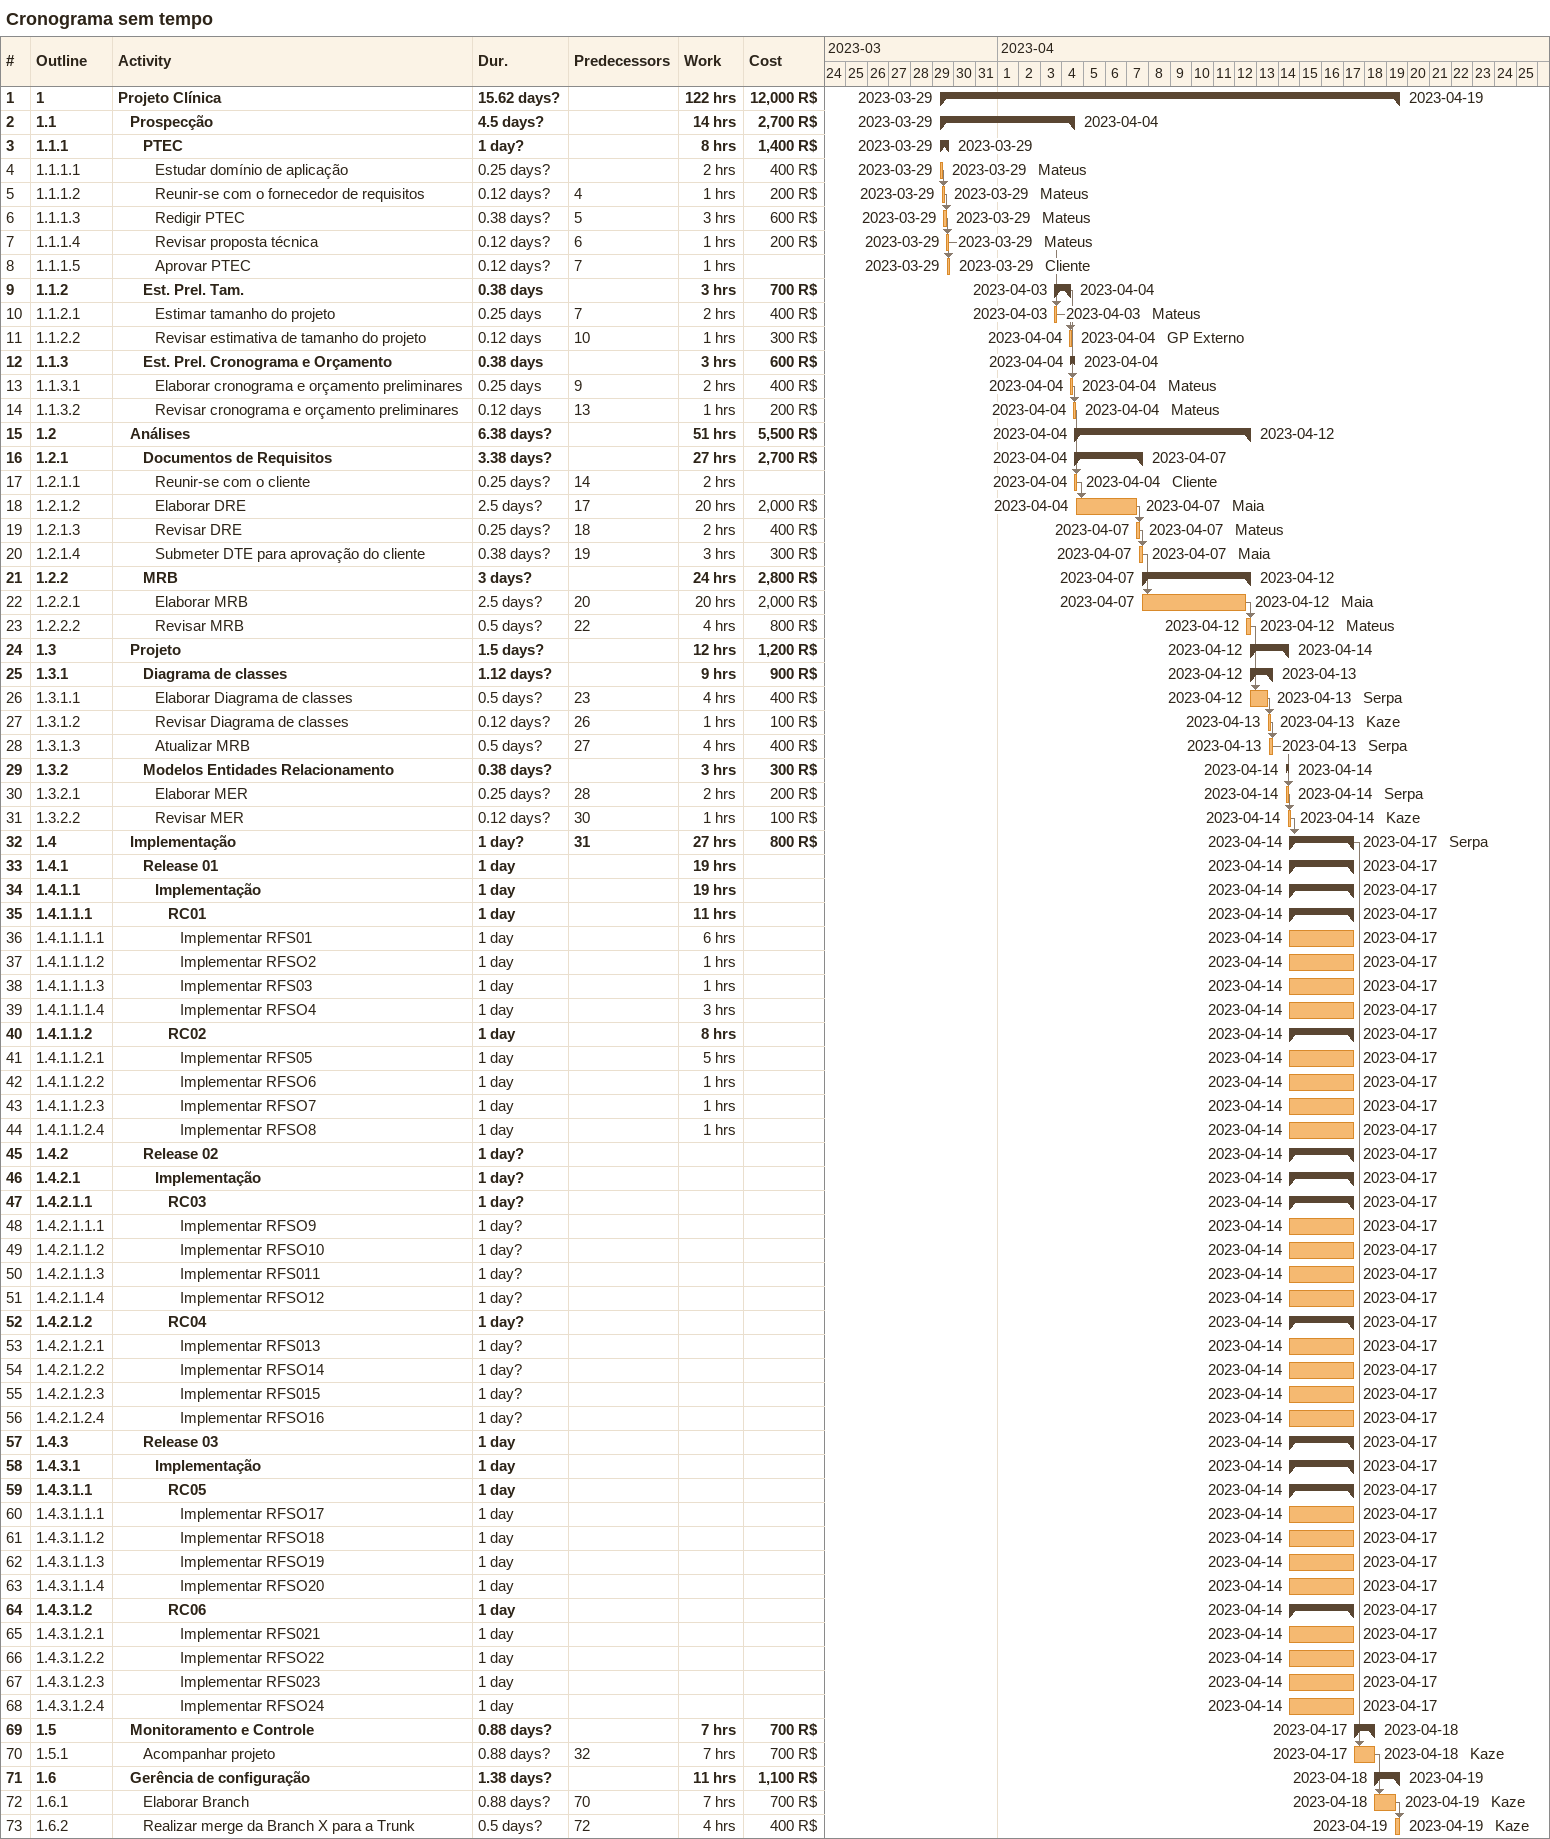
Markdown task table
Cronograma sem tempo

| ID | WBS | Task | Duration | Start | Finish | Predecessors | Resources | Work (h) | Cost (R$) |
|---|---|---|---|---|---|---|---|---|---|
| 1 | 1 | **Projeto Clínica** | 15.62d? | 2023-03-29 | 2023-04-19 |  |  | 122 | 12000 |
| 2 | 1.1 | **Prospecção** | 4.5d? | 2023-03-29 | 2023-04-04 |  |  | 14 | 2700 |
| 3 | 1.1.1 | **PTEC** | 1d? | 2023-03-29 | 2023-03-29 |  |  | 8 | 1400 |
| 4 | 1.1.1.1 | Estudar domínio de aplicação | 0.25d? | 2023-03-29 | 2023-03-29 |  | Mateus | 2 | 400 |
| 5 | 1.1.1.2 | Reunir-se com o fornecedor de requisitos | 0.12d? | 2023-03-29 | 2023-03-29 | 4 | Mateus | 1 | 200 |
| 6 | 1.1.1.3 | Redigir PTEC | 0.38d? | 2023-03-29 | 2023-03-29 | 5 | Mateus | 3 | 600 |
| 7 | 1.1.1.4 | Revisar proposta técnica | 0.12d? | 2023-03-29 | 2023-03-29 | 6 | Mateus | 1 | 200 |
| 8 | 1.1.1.5 | Aprovar PTEC | 0.12d? | 2023-03-29 | 2023-03-29 | 7 | Cliente | 1 |  |
| 9 | 1.1.2 | **Est. Prel. Tam.** | 0.38d | 2023-04-03 | 2023-04-04 |  |  | 3 | 700 |
| 10 | 1.1.2.1 | Estimar tamanho do projeto | 0.25d | 2023-04-03 | 2023-04-03 | 7 | Mateus | 2 | 400 |
| 11 | 1.1.2.2 | Revisar estimativa de tamanho do projeto | 0.12d | 2023-04-04 | 2023-04-04 | 10 | GP Externo | 1 | 300 |
| 12 | 1.1.3 | **Est. Prel. Cronograma e Orçamento** | 0.38d | 2023-04-04 | 2023-04-04 |  |  | 3 | 600 |
| 13 | 1.1.3.1 | Elaborar cronograma e orçamento preliminares | 0.25d | 2023-04-04 | 2023-04-04 | 9 | Mateus | 2 | 400 |
| 14 | 1.1.3.2 | Revisar cronograma e orçamento preliminares | 0.12d | 2023-04-04 | 2023-04-04 | 13 | Mateus | 1 | 200 |
| 15 | 1.2 | **Análises** | 6.38d? | 2023-04-04 | 2023-04-12 |  |  | 51 | 5500 |
| 16 | 1.2.1 | **Documentos de Requisitos** | 3.38d? | 2023-04-04 | 2023-04-07 |  |  | 27 | 2700 |
| 17 | 1.2.1.1 | Reunir-se com o cliente | 0.25d? | 2023-04-04 | 2023-04-04 | 14 | Cliente | 2 |  |
| 18 | 1.2.1.2 | Elaborar DRE | 2.5d? | 2023-04-04 | 2023-04-07 | 17 | Maia | 20 | 2000 |
| 19 | 1.2.1.3 | Revisar DRE | 0.25d? | 2023-04-07 | 2023-04-07 | 18 | Mateus | 2 | 400 |
| 20 | 1.2.1.4 | Submeter DTE para aprovação do cliente | 0.38d? | 2023-04-07 | 2023-04-07 | 19 | Maia | 3 | 300 |
| 21 | 1.2.2 | **MRB** | 3d? | 2023-04-07 | 2023-04-12 |  |  | 24 | 2800 |
| 22 | 1.2.2.1 | Elaborar MRB | 2.5d? | 2023-04-07 | 2023-04-12 | 20 | Maia | 20 | 2000 |
| 23 | 1.2.2.2 | Revisar MRB | 0.5d? | 2023-04-12 | 2023-04-12 | 22 | Mateus | 4 | 800 |
| 24 | 1.3 | **Projeto** | 1.5d? | 2023-04-12 | 2023-04-14 |  |  | 12 | 1200 |
| 25 | 1.3.1 | **Diagrama de classes** | 1.12d? | 2023-04-12 | 2023-04-13 |  |  | 9 | 900 |
| 26 | 1.3.1.1 | Elaborar Diagrama de classes | 0.5d? | 2023-04-12 | 2023-04-13 | 23 | Serpa | 4 | 400 |
| 27 | 1.3.1.2 | Revisar Diagrama de classes | 0.12d? | 2023-04-13 | 2023-04-13 | 26 | Kaze | 1 | 100 |
| 28 | 1.3.1.3 | Atualizar MRB | 0.5d? | 2023-04-13 | 2023-04-13 | 27 | Serpa | 4 | 400 |
| 29 | 1.3.2 | **Modelos Entidades Relacionamento** | 0.38d? | 2023-04-14 | 2023-04-14 |  |  | 3 | 300 |
| 30 | 1.3.2.1 | Elaborar MER | 0.25d? | 2023-04-14 | 2023-04-14 | 28 | Serpa | 2 | 200 |
| 31 | 1.3.2.2 | Revisar MER | 0.12d? | 2023-04-14 | 2023-04-14 | 30 | Kaze | 1 | 100 |
| 32 | 1.4 | **Implementação** | 1d? | 2023-04-14 | 2023-04-17 | 31 | Serpa | 27 | 800 |
| 33 | 1.4.1 | **Release 01** | 1d | 2023-04-14 | 2023-04-17 |  |  | 19 |  |
| 34 | 1.4.1.1 | **Implementação** | 1d | 2023-04-14 | 2023-04-17 |  |  | 19 |  |
| 35 | 1.4.1.1.1 | **RC01** | 1d | 2023-04-14 | 2023-04-17 |  |  | 11 |  |
| 36 | 1.4.1.1.1.1 | Implementar RFS01 | 1d | 2023-04-14 | 2023-04-17 |  |  | 6 |  |
| 37 | 1.4.1.1.1.2 | Implementar RFSO2 | 1d | 2023-04-14 | 2023-04-17 |  |  | 1 |  |
| 38 | 1.4.1.1.1.3 | Implementar RFS03 | 1d | 2023-04-14 | 2023-04-17 |  |  | 1 |  |
| 39 | 1.4.1.1.1.4 | Implementar RFSO4 | 1d | 2023-04-14 | 2023-04-17 |  |  | 3 |  |
| 40 | 1.4.1.1.2 | **RC02** | 1d | 2023-04-14 | 2023-04-17 |  |  | 8 |  |
| 41 | 1.4.1.1.2.1 | Implementar RFS05 | 1d | 2023-04-14 | 2023-04-17 |  |  | 5 |  |
| 42 | 1.4.1.1.2.2 | Implementar RFSO6 | 1d | 2023-04-14 | 2023-04-17 |  |  | 1 |  |
| 43 | 1.4.1.1.2.3 | Implementar RFSO7 | 1d | 2023-04-14 | 2023-04-17 |  |  | 1 |  |
| 44 | 1.4.1.1.2.4 | Implementar RFSO8 | 1d | 2023-04-14 | 2023-04-17 |  |  | 1 |  |
| 45 | 1.4.2 | **Release 02** | 1d? | 2023-04-14 | 2023-04-17 |  |  |  |  |
| 46 | 1.4.2.1 | **Implementação** | 1d? | 2023-04-14 | 2023-04-17 |  |  |  |  |
| 47 | 1.4.2.1.1 | **RC03** | 1d? | 2023-04-14 | 2023-04-17 |  |  |  |  |
| 48 | 1.4.2.1.1.1 | Implementar RFSO9 | 1d? | 2023-04-14 | 2023-04-17 |  |  |  |  |
| 49 | 1.4.2.1.1.2 | Implementar RFSO10 | 1d? | 2023-04-14 | 2023-04-17 |  |  |  |  |
| 50 | 1.4.2.1.1.3 | Implementar RFS011 | 1d? | 2023-04-14 | 2023-04-17 |  |  |  |  |
| 51 | 1.4.2.1.1.4 | Implementar RFSO12 | 1d? | 2023-04-14 | 2023-04-17 |  |  |  |  |
| 52 | 1.4.2.1.2 | **RC04** | 1d? | 2023-04-14 | 2023-04-17 |  |  |  |  |
| 53 | 1.4.2.1.2.1 | Implementar RFS013 | 1d? | 2023-04-14 | 2023-04-17 |  |  |  |  |
| 54 | 1.4.2.1.2.2 | Implementar RFSO14 | 1d? | 2023-04-14 | 2023-04-17 |  |  |  |  |
| 55 | 1.4.2.1.2.3 | Implementar RFS015 | 1d? | 2023-04-14 | 2023-04-17 |  |  |  |  |
| 56 | 1.4.2.1.2.4 | Implementar RFSO16 | 1d? | 2023-04-14 | 2023-04-17 |  |  |  |  |
| 57 | 1.4.3 | **Release 03** | 1d | 2023-04-14 | 2023-04-17 |  |  |  |  |
| 58 | 1.4.3.1 | **Implementação** | 1d | 2023-04-14 | 2023-04-17 |  |  |  |  |
| 59 | 1.4.3.1.1 | **RC05** | 1d | 2023-04-14 | 2023-04-17 |  |  |  |  |
| 60 | 1.4.3.1.1.1 | Implementar RFSO17 | 1d | 2023-04-14 | 2023-04-17 |  |  |  |  |
| 61 | 1.4.3.1.1.2 | Implementar RFSO18 | 1d | 2023-04-14 | 2023-04-17 |  |  |  |  |
| 62 | 1.4.3.1.1.3 | Implementar RFSO19 | 1d | 2023-04-14 | 2023-04-17 |  |  |  |  |
| 63 | 1.4.3.1.1.4 | Implementar RFSO20 | 1d | 2023-04-14 | 2023-04-17 |  |  |  |  |
| 64 | 1.4.3.1.2 | **RC06** | 1d | 2023-04-14 | 2023-04-17 |  |  |  |  |
| 65 | 1.4.3.1.2.1 | Implementar RFS021 | 1d | 2023-04-14 | 2023-04-17 |  |  |  |  |
| 66 | 1.4.3.1.2.2 | Implementar RFSO22 | 1d | 2023-04-14 | 2023-04-17 |  |  |  |  |
| 67 | 1.4.3.1.2.3 | Implementar RFS023 | 1d | 2023-04-14 | 2023-04-17 |  |  |  |  |
| 68 | 1.4.3.1.2.4 | Implementar RFSO24 | 1d | 2023-04-14 | 2023-04-17 |  |  |  |  |
| 69 | 1.5 | **Monitoramento e Controle** | 0.88d? | 2023-04-17 | 2023-04-18 |  |  | 7 | 700 |
| 70 | 1.5.1 | Acompanhar projeto | 0.88d? | 2023-04-17 | 2023-04-18 | 32 | Kaze | 7 | 700 |
| 71 | 1.6 | **Gerência de configuração** | 1.38d? | 2023-04-18 | 2023-04-19 |  |  | 11 | 1100 |
| 72 | 1.6.1 | Elaborar Branch | 0.88d? | 2023-04-18 | 2023-04-19 | 70 | Kaze | 7 | 700 |
| 73 | 1.6.2 | Realizar merge da Branch X para a Trunk | 0.5d? | 2023-04-19 | 2023-04-19 | 72 | Kaze | 4 | 400 |
